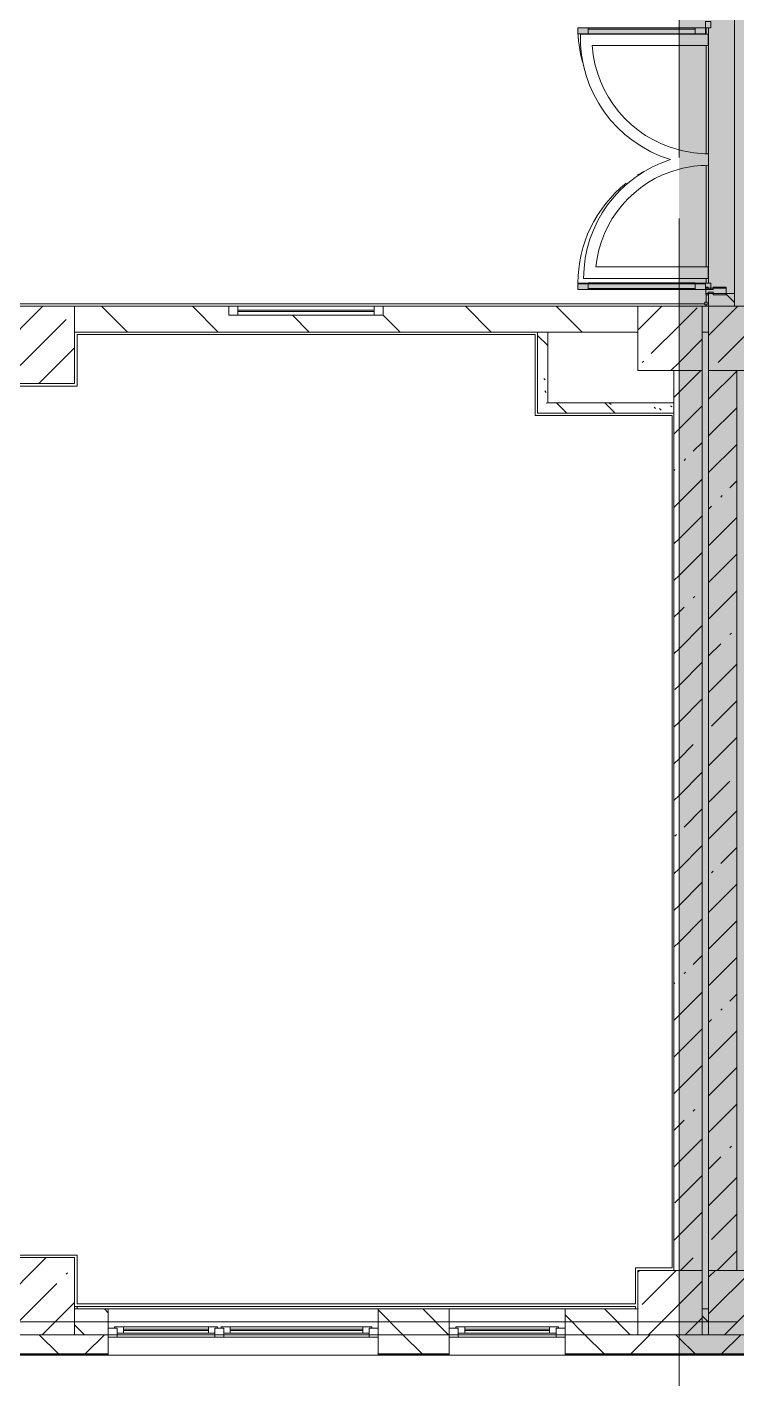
# Model space of a CAD drawing. Header units: millimetres. Extents: x 35355 to 234366, y -8553 to 29000.
# Drawn here: x 140596 to 146116, y -444 to 10073 of the extents above; entities that cross this region are included whole.
import ezdxf

# ---------------------------------------------------------------- set-up
doc = ezdxf.new("R2010")
doc.units = ezdxf.units.MM
doc.linetypes.add('Осевая', pattern=[3175, 635, -476.25, 1587.5, -476.25])
doc.layers.add('A-DETL-GENF-2', color=7, linetype='Continuous', lineweight=9, true_color=0xc0c0c0, transparency=0.4)
for name, color, linetype, lineweight, true_color in [('A-DETL-GENF-3', 7, 'Continuous', 5, 0xaaaaaa), ('A-DETL-GENF-4', 7, 'Continuous', 5, 0xb7b7b7), ('A-DETL-GENF-5', 7, 'Continuous', 5, 0xe2e2e2), ('A-DOOR-3', 7, 'Continuous', 5, 0xaaaaaa), ('A-DOOR-5', 7, 'Continuous', 5, 0xb7b7b7), ('A-FLOR-1', 7, 'Continuous', 5, 0xb7b7b7), ('A-FLOR-2', 7, 'Continuous', 5, 0xaaaaaa), ('A-GLAZ-CWMG-2', 7, 'Continuous', 5, 0x737373), ('A-WALL-3', 7, 'Continuous', 5, 0x737373), ('A-WALL-4', 7, 'Continuous', 9, 0x737373), ('I-WALL-2', 7, 'Continuous', 5, 0x737373), ('I-WALL-4', 7, 'Continuous', 5, 0x787878), ('S-COLS-2', 7, 'Continuous', 5, 0x737373)]:
    doc.layers.add(name, color=color, linetype=linetype, lineweight=lineweight, true_color=true_color)
for name, color, linetype, lineweight in [('A-GLAZ-2', 7, 'Continuous', 5), ('A-WALL', 7, 'Continuous', 9), ('A-WALL-2', 7, 'Continuous', 5), ('I-WALL-3', 7, 'Continuous', 5), ('S-COLS-1', 7, 'Continuous', 5), ('Оси', 7, 'Continuous', 9), ('Оси-2', 7, 'Осевая', 9)]:
    doc.layers.add(name, color=color, linetype=linetype, lineweight=lineweight)
pattern_1 = [(135, (107356.5, 0), (-176.7767, -176.7767), [])]
pattern_2 = [(45, (107356.5, 0), (-353.5534, 353.5534), []), (135, (107356.5, 0), (-353.5534, -353.5534), [])]
pattern_3 = [(45, (107356.5, 0), (-285.123, 285.123), []), (45, (107641.6, 0), (-285.123, 285.123), [504.031, -100.806, 16.764, -84.042])]
pattern_4 = [(45, (-38240, -150), (-285.123, 285.123), []), (45, (-37954.88, -150), (-285.123, 285.123), [504.031, -100.806, 16.764, -84.042])]
pattern_5 = [(45, (-38240, -7650), (-285.123, 285.123), []), (45, (-37954.88, -7650), (-285.123, 285.123), [504.031, -100.806, 16.764, -84.042])]
pattern_6 = [(135, (107356.5, 0), (-377.171, -377.171), [533.4, -88.9, 17.78, -88.9]), (135, (107356.5, 376.94), (-377.171, -377.171), []), (50, (107356.5, 0), (637.6445, -55.7866), [66.675, -733.425]), (355, (107356.5, 0), (-123.349, 668.699), [53.34, -586.74]), (100.451, (107409.6, -4.65), (514.299, 612.908), [56.665, -623.315]), (46.184, (107356.5, 177.8), (948.776, -147.15), [100.012, -1100.137]), (96.636, (107435.6, 165.5), (830.91, 865.997), [84.998, -934.973]), (351.184, (107356.5, 177.8), (830.918, 865.988), [80.01, -880.11]), (21, (107445.4, 133.35), (530.6506, -357.928), [66.675, -733.425]), (326, (107445.4, 133.35), (216.308, 644.658), [53.34, -586.74]), (71.451, (107489.6, 103.5), (746.96, 286.724), [56.665, -623.315]), (37.5, (107356.5, 0), (10.8105, 295.9426), [16.764, -562.864, 16.764, -578.866, -588.962]), (37.5, (107356.5, 0), (10.8105, 295.9426), [-1175.258, 16.764, -572.198]), (7.5, (107356.5, 0), (233.8692, 350.6318), [16.764, -322.834, 16.764, -549.529, -224.472]), (7.5, (107356.5, 0), (233.8692, 350.6318), [-905.891, 16.764, -207.708]), (327.5, (107158.24, 0), (474.5678, -20.0513), [16.764, -205.486, 16.764, -676.656, -920.115]), (327.5, (107158.24, 0), (474.5678, -20.0513), [-915.67, 16.764, -903.351]), (317.5, (107069.34, 0), (518.452, 88.9934), [16.764, -272.161, 16.764, -443.738, -653.415]), (317.5, (107069.34, 0), (518.452, 88.9934), [-749.427, 16.764, -636.651])]
pattern_7 = [(135, (107356.5, 0), (-353.5534, -353.5534), [])]

# ---------------------------------------------------------------- blocks, each defined once
blk = doc.blocks.new('BSC_Колонна _Прямоугольная - 500х500-23286270-3_6_2_птичка')
at = {"layer": 'S-COLS-1'}
h = blk.add_hatch(dxfattribs=at)
h.set_pattern_fill('FP_74', color=256, style=0, pattern_type=2)
h.set_pattern_definition([(45, (-38790, -7650), (-285.123, 285.123), []), (45, (-38504.88, -7650), (-285.123, 285.123), [504.031, -100.806, 16.764, -84.042])])
h.paths.add_polyline_path([(-250, -250), (250, -250), (250, 250), (-250, 250), (-250, 101)])
at = {"layer": 'S-COLS-2'}
for p, q in [((250, 250), (-250, 250)), ((-250, 250), (-250, -250)), ((250, -250), (250, 250)), ((-250, -250), (250, -250))]:
    blk.add_line(p, q, dxfattribs=at)
blk = doc.blocks.new('BSC_Колонна _Прямоугольная - 500х500-V58-3_6_2_птичка')
at = {"layer": 'S-COLS-1'}
h = blk.add_hatch(dxfattribs=at)
h.set_pattern_fill('FP_81', color=256, style=0, pattern_type=2)
h.set_pattern_definition([(45, (-38790, -150), (-285.123, 285.123), []), (45, (-38504.88, -150), (-285.123, 285.123), [504.031, -100.806, 16.764, -84.042])])
h.paths.add_polyline_path([(250, -250), (250, 250), (-250, 250), (-250, -250)])
at = {"layer": 'S-COLS-2'}
for p, q in [((250, 250), (-250, 250)), ((-250, 250), (-250, -250)), ((250, -250), (250, 250)), ((-250, -250), (250, -250))]:
    blk.add_line(p, q, dxfattribs=at)
blk = doc.blocks.new('BSC_Колонна _Прямоугольная - 600х600-V76-3_6_2_птичка')
at = {"layer": 'S-COLS-1'}
h = blk.add_hatch(dxfattribs=at)
h.set_pattern_fill('FP_108', color=256, style=0, pattern_type=2)
h.set_pattern_definition([(45, (-33310, -7600), (-285.123, 285.123), []), (45, (-33024.88, -7600), (-285.123, 285.123), [504.031, -100.806, 16.764, -84.042])])
h.paths.add_polyline_path([(-300, -300), (300, -300), (300, 300), (-300, 300), (-300, 151)])
for p, q in [((300, 300), (-300, 300)), ((-300, 300), (-300, -300)), ((300, -300), (300, 300)), ((-300, -300), (300, -300))]:
    blk.add_line(p, q, dxfattribs=at)
blk = doc.blocks.new('BSC_Колонна _Прямоугольная - 600х600-V77-3_6_2_птичка')
at = {"layer": 'S-COLS-1'}
h = blk.add_hatch(dxfattribs=at)
h.set_pattern_fill('FP_109', color=256, style=0, pattern_type=2)
h.set_pattern_definition([(45, (-33310, -200), (-285.123, 285.123), []), (45, (-33024.88, -200), (-285.123, 285.123), [504.031, -100.806, 16.764, -84.042])])
h.paths.add_polyline_path([(300, -300), (300, 300), (-300, 300), (-300, -300), (252, -300)])
for p, q in [((300, 300), (-300, 300)), ((-300, 300), (-300, -300)), ((300, -300), (300, 300)), ((-300, -300), (300, -300))]:
    blk.add_line(p, q, dxfattribs=at)
blk = doc.blocks.new('120_Окно_СКБ_2Ст - 120_Окно_СКБ_2Ст 2100х2400 _мал створка справа_-22446225-3_6_2_птичка')
at = {"layer": 'A-GLAZ-2'}
for p, q in [((-1050, -127), (-1050, -57)), ((-1050, -57), (-980, -57)), ((1050, -57), (-1050, -57)), ((-980, -57), (-980, -127)), ((150, -87), (-980, -87)), ((-980, -87), (-980, -127)), ((-930, -137), (-930, -87)), ((100, -137), (100, -87)), ((150, -127), (150, -57)), ((150, -57), (220, -57)), ((150, -127), (150, -87)), ((220, -57), (220, -127)), ((980, -87), (220, -87)), ((220, -87), (220, -127)), ((270, -137), (270, -87)), ((930, -137), (930, -87)), ((980, -127), (980, -57)), ((980, -57), (1050, -57)), ((980, -127), (980, -87)), ((1050, -57), (1050, -127)), ((-980, -127), (-1050, -127)), ((-1050, -127), (-1000, -127)), ((-980, -127), (-1000, -127)), ((-1000, -127), (-1000, -137)), ((-1000, -137), (170, -137)), ((170, -137), (-1000, -137)), ((-930, -107), (100, -107)), ((100, -117), (-930, -117)), ((220, -127), (150, -127)), ((170, -127), (150, -127)), ((170, -127), (200, -127)), ((170, -137), (170, -127)), ((220, -127), (200, -127)), ((200, -127), (200, -137)), ((200, -137), (1000, -137)), ((1000, -137), (200, -137)), ((270, -107), (930, -107)), ((930, -117), (270, -117)), ((1050, -127), (980, -127)), ((1000, -127), (980, -127)), ((1000, -127), (1050, -127)), ((1000, -137), (1000, -127))]:
    blk.add_line(p, q, dxfattribs=at)
blk = doc.blocks.new('120_Окно_СКБ_1Ст - 120_Окно_СКБ_1Ст 900х2500_h_-22445987-3_6_2_птичка')
at = {"layer": 'A-GLAZ-2'}
for p, q in [((-450, -127), (-450, -57)), ((-450, -57), (-380, -57)), ((450, -57), (-450, -57)), ((-380, -57), (-380, -127)), ((380, -87), (-380, -87)), ((-380, -87), (-380, -127)), ((-330, -137), (-330, -87)), ((330, -137), (330, -87)), ((380, -127), (380, -57)), ((380, -57), (450, -57)), ((380, -127), (380, -87)), ((450, -57), (450, -127)), ((-380, -127), (-450, -127)), ((-450, -127), (-400, -127)), ((-380, -127), (-400, -127)), ((-400, -127), (-400, -137)), ((-400, -137), (400, -137)), ((400, -137), (-400, -137)), ((-330, -107), (330, -107)), ((330, -117), (-330, -117)), ((450, -127), (380, -127)), ((400, -127), (380, -127)), ((400, -127), (450, -127)), ((400, -137), (400, -127))]:
    blk.add_line(p, q, dxfattribs=at)
blk = doc.blocks.new('BSC_Колонна _Прямоугольная - 500х500-V110-3_6_2_птичка')
at = {"layer": 'S-COLS-1'}
h = blk.add_hatch(dxfattribs=at)
h.set_pattern_fill('FP_135', color=256, style=0, pattern_type=2)
h.set_pattern_definition(pattern_4)
h.paths.add_polyline_path([(-17, -250), (70, -250), (70, 250), (-250, 250), (-250, -250)])
h = blk.add_hatch(dxfattribs=at)
h.set_pattern_fill('FP_135', color=256, style=0, pattern_type=2)
h.set_pattern_definition(pattern_4)
h.paths.add_polyline_path([(93, -250), (250, -250), (250, 250), (70, 250), (70, -250)])
for p, q in [((70, 250), (-250, 250)), ((-250, 250), (-250, -250)), ((-250, -250), (70, -250))]:
    blk.add_line(p, q, dxfattribs=at)
at = {"layer": 'S-COLS-2'}
for p, q in [((250, 250), (70, 250)), ((250, -250), (250, 250)), ((70, -250), (250, -250))]:
    blk.add_line(p, q, dxfattribs=at)
blk = doc.blocks.new('BSC_Колонна _Прямоугольная - 500х500-V111-3_6_2_птичка')
at = {"layer": 'S-COLS-1'}
h = blk.add_hatch(dxfattribs=at)
h.set_pattern_fill('FP_136', color=256, style=0, pattern_type=2)
h.set_pattern_definition(pattern_5)
h.paths.add_polyline_path([(-17, -250), (70, -250), (70, 250), (-250, 250), (-250, -250)])
h = blk.add_hatch(dxfattribs=at)
h.set_pattern_fill('FP_136', color=256, style=0, pattern_type=2)
h.set_pattern_definition(pattern_5)
h.paths.add_polyline_path([(250, -250), (250, 250), (70, 250), (70, -250)])
for p, q in [((70, 250), (-250, 250)), ((-250, 250), (-250, -250)), ((-250, -250), (70, -250))]:
    blk.add_line(p, q, dxfattribs=at)
at = {"layer": 'S-COLS-2'}
for p, q in [((250, 250), (70, 250)), ((250, -250), (250, 250)), ((70, -250), (250, -250))]:
    blk.add_line(p, q, dxfattribs=at)
blk = doc.blocks.new('120_Окно_СКБ_1Ст - 120_Окно_СКБ_1Ст 400х1200 EI30-24228909-3_6_2_птичка')
at = {"layer": 'A-GLAZ-2'}
for p, q in [((-600, 30), (-600, 100)), ((-600, 100), (-530, 100)), ((600, 100), (-600, 100)), ((-530, 30), (-600, 30)), ((-600, 30), (600, 30)), ((-530, 100), (-530, 30)), ((530, 70), (-530, 70)), ((530, 60), (-530, 60)), ((530, 30), (530, 100)), ((530, 100), (600, 100)), ((600, 30), (530, 30)), ((600, 100), (600, 30))]:
    blk.add_line(p, q, dxfattribs=at)
blk = doc.blocks.new('Прямоугольный импост - Импост структурный с накладкой - 160мм Темный-31239214-3_6_2_птичка')
at = {"layer": 'A-GLAZ-CWMG-2'}
for p, q in [((-50, 0), (-50, 17)), ((-50, 17), (0, 17)), ((-40, 0), (-50, 0)), ((-40, -40), (-40, 0)), ((0, 0), (-10, 0)), ((-10, 0), (-10, -40)), ((0, 17), (0, 0)), ((-50, -140), (-50, -40)), ((-50, -40), (-40, -40)), ((-10, -40), (0, -40)), ((0, -40), (0, -140)), ((0, -140), (-50, -140))]:
    blk.add_line(p, q, dxfattribs=at)
blk = doc.blocks.new('Дверь_Витражная_остекление_ - ДВН_ДАО_Главный вход_1800 в свету 5-32258809-3_6_2_птичка')
at = {"layer": 'A-DETL-GENF-5'}
for points in [[(-948, -56), (-948, -20), (-993, -20), (-993, -226), (-948, -226)], [(1043, -20), (998, -20), (998, -226), (1043, -226)], [(-948, -313), (-948, -226), (-993, -226), (-993, -1013), (-948, -1013)], [(1043, -313), (1043, -226), (998, -226), (998, -1013), (1043, -1013)]]:
    blk.add_hatch(color=256, dxfattribs=at).paths.add_polyline_path(points)
at = {"layer": 'A-DETL-GENF-3'}
for p, q in [((-993, -1013), (-993, -226)), ((-993, -226), (-993, -1013)), ((-983, -933), (-983, -226)), ((-948, -1013), (-948, -226)), ((-948, -1013), (-948, -226)), ((989, -933), (989, -226)), ((998, -1013), (998, -226)), ((998, -226), (998, -1013)), ((1033, -933), (1033, -226)), ((1043, -1013), (1043, -226)), ((1043, -1013), (1043, -226)), ((-993, -933), (-948, -933)), ((1043, -933), (998, -933)), ((-993, -1013), (-948, -1013)), ((-993, -1013), (-948, -1013)), ((1043, -1013), (998, -1013)), ((998, -1013), (1043, -1013))]:
    blk.add_line(p, q, dxfattribs=at)
at = {"layer": 'A-DETL-GENF-4'}
for p, q in [((-948, -20), (-993, -20)), ((-993, -226), (-993, -20)), ((-948, -20), (-993, -20)), ((-993, -20), (-993, -226)), ((-993, -100), (-948, -100)), ((-983, -226), (-983, -100)), ((-948, -226), (-948, -20)), ((-948, -226), (-948, -20)), ((989, -226), (989, -100)), ((998, -226), (998, -20)), ((998, -20), (998, -226)), ((1043, -100), (998, -100)), ((1033, -226), (1033, -100)), ((1043, -226), (1043, -20)), ((1043, -226), (1043, -20))]:
    blk.add_line(p, q, dxfattribs=at)
at = {"layer": 'A-DOOR-3'}
for p, q in [((-993, -1013), (-993, -226)), ((993, -1013), (993, -226))]:
    blk.add_line(p, q, dxfattribs=at)
for centre, start, end in [((993, -20), 208.9884, 212.16), ((993, -20), 218.4779, 270), ((-993, -20), 270, 285.599)]:
    blk.add_arc(centre, 993, start, end, dxfattribs=at)
at = {"layer": 'A-DOOR-5'}
for p, q in [((-1043, 20), (-993, 20)), ((-1043, -20), (-1043, 20)), ((-993, 20), (-993, -20)), ((993, 20), (1043, 20)), ((993, -20), (993, 20)), ((1043, 20), (1043, -20)), ((-993, -20), (-1043, -20)), ((-993, -226), (-993, -20)), ((993, -226), (993, -20)), ((1043, -20), (993, -20))]:
    blk.add_line(p, q, dxfattribs=at)
blk = doc.blocks.new('Прямоугольный импост - Импост структурный с накладкой - 160мм Темный-31915521-3_6_2_птичка')
at = {"layer": 'A-GLAZ-CWMG-2'}
for p, q in [((-25, 0), (-25, 17)), ((-25, 17), (25, 17)), ((-15, 0), (-25, 0)), ((-15, -40), (-15, 0)), ((25, 0), (15, 0)), ((15, 0), (15, -40)), ((25, 17), (25, 0)), ((-25, -140), (-25, -40)), ((-25, -40), (-15, -40)), ((15, -40), (25, -40)), ((25, -40), (25, -140)), ((25, -140), (-25, -140))]:
    blk.add_line(p, q, dxfattribs=at)

msp = doc.modelspace()

# ---------------------------------------------------------------- hatches: boundary and pattern name
at = {"layer": 'A-DETL-GENF-2'}
msp.add_hatch(color=256, dxfattribs=at).paths.add_polyline_path([(178205.9, -251.7), (183206.5, -251.7), (183206.5, 3288.3), (191926.5, 3288.3), (191926.5, 27348.3), (149266.5, 27348.3), (149266.5, 23888.3), (145666.6, 23888.3), (145666.6, -251.7), (177273.7, -251.7)])
at = {"layer": 'A-WALL-2'}
h = msp.add_hatch(dxfattribs=at)
h.set_pattern_fill('FP_97', color=256, style=0, pattern_type=2)
h.set_pattern_definition(pattern_1)
h.paths.add_polyline_path([(140966.5, -100), (141226.5, -100), (141226.5, 100), (140966.5, 100), (140966.5, 39.5)])
h.paths.add_polyline_path([(145346.5, -100), (145346.5, 100), (144779.5, 100), (144779.5, -100)])
h.paths.add_polyline_path([(143326.5, -100), (143879.5, -100), (143879.5, 100), (143326.5, 100)])
h.paths.add_polyline_path([(133516.5, -100), (133766.2, -100), (133766.2, 100), (133516.5, 100), (133516.5, -63.8)])
h.paths.add_polyline_path([(128966.5, -100), (129266.5, -100), (129266.5, 100), (128966.5, 100)])
h.paths.add_polyline_path([(132528.9, -100), (132916.5, -100), (132916.5, 100), (132166.5, 100), (132166.5, -100)])
h.paths.add_polyline_path([(137166.2, -100), (137339.3, -100), (137339.3, 100), (137166.2, 100), (137166.2, 55.2)])
h.paths.add_polyline_path([(128066.5, -100), (128066.5, 100), (126716.5, 100), (126716.5, -100), (126935.8, -100)])
h.paths.add_polyline_path([(130066.5, -100), (130066.5, 100), (129866.5, 100), (129866.5, -100)])
h.paths.add_polyline_path([(139054.2, -100), (139466.5, -100), (139466.5, 100), (138239.3, 100), (138239.3, -100)])
h.paths.add_polyline_path([(124139.3, -100), (124616.5, -100), (124616.5, 100), (123866.5, 100), (123866.5, -100)])
h.paths.add_polyline_path([(114817.4, -100), (115016.5, -100), (115016.5, 100), (114186.5, 100), (114186.5, -100)])
h.paths.add_polyline_path([(118466.5, -100), (118466.5, 100), (117716.2, 100), (117716.2, -100)])
h.paths.add_polyline_path([(119366.5, -100), (119516.5, -100), (119516.5, 100), (119366.5, 100)])
h.paths.add_polyline_path([(122966.5, -100), (122966.5, 100), (122216.5, 100), (122216.5, -100)])
h = msp.add_hatch(dxfattribs=at)
h.set_pattern_fill('FP_97', color=256, style=0, pattern_type=2)
h.set_pattern_definition(pattern_1)
h.paths.add_polyline_path([(172612.8, -100), (172766.5, -100), (172766.5, 100), (172516.5, 100), (172516.5, -100)])
h.paths.add_polyline_path([(168966.5, -100), (168966.5, 100), (168766.5, 100), (168766.5, -100), (168884.1, -100)])
h.paths.add_polyline_path([(171066.5, -100), (171616.5, -100), (171616.5, 100), (171066.5, 100)])
h.paths.add_polyline_path([(158366.5, -100), (158366.5, 100), (157616.5, 100), (157616.5, -100)])
h.paths.add_polyline_path([(159766.5, -100), (160016.5, -100), (160016.5, 100), (159766.5, 100), (159766.5, 33.3)])
h.paths.add_polyline_path([(162116.5, -100), (162866.5, -100), (162866.5, 100), (162116.5, 100)])
h.paths.add_polyline_path([(155516.5, -100), (155516.5, 100), (155266.5, 100), (155266.5, -100)])
h.paths.add_polyline_path([(164266.5, -100), (165166.5, -100), (165166.5, 100), (164266.5, 100), (164266.5, -52.2)])
h.paths.add_polyline_path([(149116.5, -100), (149116.5, 100), (148496.5, 100), (148496.5, -100)])
h.paths.add_polyline_path([(151172.6, -100), (151666.5, -100), (151666.5, 100), (150766.5, 100), (150766.5, -100)])
h.paths.add_polyline_path([(145846.5, -100), (145896.5, -100), (145896.5, 100), (145846.5, 100)])
h.paths.add_polyline_path([(150016.5, -100), (150266.5, -100), (150266.5, 100), (150016.5, 100)])
h = msp.add_hatch(dxfattribs=at)
h.set_pattern_fill('FP_99', color=256, style=0, pattern_type=2)
h.set_pattern_definition(pattern_2)
h.paths.add_polyline_path([(141226.5, -250), (141226.5, -100), (140366.5, -100), (140366.5, -250), (140966.5, -250)])
h.paths.add_polyline_path([(145666.6, -250), (145666.6, -100), (144779.5, -100), (144779.5, -250), (145579.5, -250)])
h.paths.add_polyline_path([(143326.5, -250), (143879.5, -250), (143879.5, -100), (143326.5, -100)])
h.paths.add_polyline_path([(136566.2, -250), (137339.3, -250), (137339.3, -100), (136566.2, -100)])
h.paths.add_polyline_path([(129866.5, -250), (130066.5, -250), (130066.5, -100), (128966.5, -100), (128966.5, -250), (129732.4, -250)])
h.paths.add_polyline_path([(132166.5, -250), (133766.2, -250), (133766.2, -100), (132166.5, -100)])
h.paths.add_polyline_path([(138239.3, -250), (139466.5, -250), (139466.5, -100), (138239.3, -100)])
h.paths.add_polyline_path([(128066.5, -250), (128066.5, -100), (126716.5, -100), (126716.5, -250), (126935.8, -250)])
h.paths.add_polyline_path([(124616.5, -250), (124616.5, -100), (123866.5, -100), (123866.5, -250), (124139.3, -250)])
h.paths.add_polyline_path([(122966.5, -250), (122966.5, -100), (122216.5, -100), (122216.5, -250)])
h.paths.add_polyline_path([(120116.5, -250), (120116.5, -100), (119366.5, -100), (119366.5, -250), (119478.3, -250)])
h.paths.add_polyline_path([(115616.2, -250), (115616.2, -100), (114186.5, -100), (114186.5, -250), (114817.4, -250)])
h.paths.add_polyline_path([(118466.5, -250), (118466.5, -100), (117716.2, -100), (117716.2, -250)])
h.paths.add_polyline_path([(108292.1, -250), (111086.5, -250), (111086.5, -100), (107096.5, -100), (107096.5, -250)])
h = msp.add_hatch(dxfattribs=at)
h.set_pattern_fill('FP_99', color=256, style=0, pattern_type=2)
h.set_pattern_definition(pattern_2)
h.paths.add_polyline_path([(163766.5, -250), (163983.6, -250), (163983.6, -100), (163766.5, -100)])
h.paths.add_polyline_path([(154766.5, -250), (155516.5, -250), (155516.5, -100), (154766.5, -100)])
h.paths.add_polyline_path([(162358.8, -250), (162866.5, -250), (162866.5, -100), (162116.5, -100), (162116.5, -250)])
h.paths.add_polyline_path([(157616.5, -250), (158366.5, -250), (158366.5, -100), (157616.5, -100)])
h.paths.add_polyline_path([(159266.5, -250), (160016.5, -250), (160016.5, -100), (159266.5, -100)])
h.paths.add_polyline_path([(150016.5, -250), (151666.5, -250), (151666.5, -100), (150016.5, -100)])
h.paths.add_polyline_path([(145684.4, -250), (146396.5, -250), (146396.5, -100), (145666.6, -100), (145666.9, -250)])
h.paths.add_polyline_path([(149116.5, -250), (149116.5, -100), (148496.5, -100), (148496.5, -250)])
at = {"layer": 'I-WALL-3'}
h = msp.add_hatch(dxfattribs=at)
h.set_pattern_fill('FP_98', color=256, style=0, pattern_type=2)
h.set_pattern_definition(pattern_7)
h.paths.add_polyline_path([(145896.5, 7900), (146096.5, 7900), (146096.5, 8000), (145896.5, 8000)])
h.paths.add_polyline_path([(145896.5, 10130), (146096.5, 10130), (146096.5, 10230), (145896.5, 10230)])
h = msp.add_hatch(dxfattribs=at)
h.set_pattern_fill('FP_98', color=256, style=0, pattern_type=2)
h.set_pattern_definition(pattern_7)
h.paths.add_polyline_path([(137166.2, 7700), (137866.5, 7700), (137866.5, 7900), (137166.2, 7900), (137166.2, 7751.2)])
h.paths.add_polyline_path([(141850.7, 7700), (145346.5, 7700), (145346.5, 7900), (143366.5, 7900), (143366.5, 7830), (142166.5, 7830), (142166.5, 7900), (140966.5, 7900), (140966.5, 7700)])
h = msp.add_hatch(dxfattribs=at)
h.set_pattern_fill('FP_98', color=256, style=0, pattern_type=2)
h.set_pattern_definition(pattern_7)
h.paths.add_polyline_path([(150266.5, 7700), (150266.5, 7900), (149486.5, 7900), (149486.5, 7700)])
h.paths.add_polyline_path([(146852.4, 7700), (146986.5, 7700), (146986.5, 7900), (146396.5, 7900), (146396.5, 7700)])
h.paths.add_polyline_path([(145896.5, 7700), (145896.5, 7900), (145846.5, 7900), (145846.5, 7700)])
h = msp.add_hatch(dxfattribs=at)
h.set_pattern_fill('FP_95', color=256, style=0, pattern_type=2)
h.set_pattern_definition(pattern_3)
h.paths.add_polyline_path([(145666.6, 400), (145666.6, 7400), (145626.5, 7400), (145626.5, 400)])
h = msp.add_hatch(dxfattribs=at)
h.set_pattern_fill('FP_95', color=256, style=0, pattern_type=2)
h.set_pattern_definition(pattern_3)
h.paths.add_polyline_path([(145666.6, 400), (145846.5, 400), (145846.5, 7400), (145666.6, 7400), (145666.6, 809.6)])
h = msp.add_hatch(dxfattribs=at)
h.set_pattern_fill('FP_95', color=256, style=0, pattern_type=2)
h.set_pattern_definition(pattern_3)
h.paths.add_polyline_path([(145896.5, 400), (146116.5, 400), (146116.5, 7400), (145896.5, 7400), (145896.5, 809.6)])
at = {"layer": 'I-WALL-4'}
h = msp.add_hatch(dxfattribs=at)
h.set_pattern_fill('FP_105', color=256, style=0, pattern_type=2)
h.set_pattern_definition(pattern_6)
h.paths.add_polyline_path([(144646.5, 7150), (144646.5, 7700), (144566.5, 7700), (144566.5, 7150)])
h = msp.add_hatch(dxfattribs=at)
h.set_pattern_fill('FP_105', color=256, style=0, pattern_type=2)
h.set_pattern_definition(pattern_6)
h.paths.add_polyline_path([(145626.5, 7070), (145626.5, 7150), (144566.5, 7150), (144566.5, 7070), (145579.5, 7070)])

# ---------------------------------------------------------------- linework, layer by layer
at = {"layer": 'A-FLOR-1'}
for p, q in [((145876, 10065), (145876, 10018)), ((145876.5, 10018), (145876.5, 10065)), ((145893.5, 9928), (145893.5, 10018)), ((145876, 9928), (145876, 9088.1)), ((145876.5, 9088.1), (145876.5, 9928)), ((145896.5, 8997), (145896.5, 9087)), ((145876, 8995.9), (145876, 8207.6)), ((145876.5, 8207.6), (145876.5, 8995.9)), ((145893.5, 8117.6), (145893.5, 8207.6)), ((145876, 8117.6), (145876, 8080)), ((145876.5, 8080), (145876.5, 8117.6)), ((145876, 7991.2), (145876, 7931)), ((145876, 7911), (145876, 7900)), ((145876.5, 7931), (145876.5, 7990.6))]:
    msp.add_line(p, q, dxfattribs=at)
for centre, radius, start, end in [((145893.5, 9992), 905, 255.46254, 270.18994), ((145893.5, 8118), 879, 89.80445, 104.9812)]:
    msp.add_arc(centre, radius, start, end, dxfattribs=at)
at = {"layer": 'A-FLOR-2'}
for p, q in [((145893.5, 10018), (144898.8, 10018)), ((144990.8, 9928), (145893.5, 9928)), ((145893.5, 8207.6), (145019.1, 8207.6)), ((144924.5, 8117.6), (145893.5, 8117.6)), ((140366.5, 7920), (145866, 7920)), ((144546.5, 7680), (140986.5, 7680)), ((140986.5, 7680), (140986.5, 7280)), ((144546.5, 7050), (144546.5, 7680)), ((140986.5, 7280), (140366.5, 7280)), ((145611.5, 7050), (144546.5, 7050)), ((145611.5, 420), (145611.5, 7050)), ((140346.5, 520), (140986.5, 520)), ((140986.5, 520), (140986.5, 140)), ((145326.5, 140), (145326.5, 420)), ((145326.5, 420), (145611.5, 420)), ((140986.5, 140), (145326.5, 140))]:
    msp.add_line(p, q, dxfattribs=at)
for centre, radius, start, end in [((145893.5, 9992), 995, 178.50265, 252.82384), ((145893.5, 9992), 905, 184.05524, 255.46254), ((145893.5, 8118), 969, 107.65196, 180.02266), ((145893.5, 8118), 879, 104.9812, 174.14835)]:
    msp.add_arc(centre, radius, start, end, dxfattribs=at)
at = {"layer": 'A-WALL'}
for p, q in [((144646.5, 7700), (144566.5, 7700)), ((145626.5, 7070), (145626.5, 7150)), ((140966.5, -100), (141226.5, -100)), ((143326.5, -100), (143879.5, -100)), ((144779.5, -100), (145346.5, -100)), ((140366.5, -250), (141226.5, -250)), ((140366.5, -253), (141226.5, -253)), ((143326.5, -250), (143879.5, -250)), ((143326.5, -253), (143879.5, -253)), ((144779.5, -250), (146396.5, -250)), ((144779.5, -253), (146396.5, -253))]:
    msp.add_line(p, q, dxfattribs=at)
at = {"layer": 'A-WALL-2'}
for p, q in [((141226.5, 100), (140966.5, 100)), ((141226.5, -258), (141226.5, 100)), ((143879.5, 100), (143326.5, 100)), ((143326.5, 100), (143326.5, -258)), ((143879.5, -258), (143879.5, 100)), ((145346.5, 100), (144779.5, 100)), ((144779.5, 100), (144779.5, -258)), ((141226.5, -100), (143326.5, -100)), ((143879.5, -100), (144779.5, -100)), ((143879.5, -258), (136566.2, -258)), ((157616.5, -258), (143879.5, -258))]:
    msp.add_line(p, q, dxfattribs=at)
at = {"layer": 'A-WALL-3'}
for p, q in [((145886, 7931), (145866, 7931)), ((145866, 7931), (145866, 7911)), ((145866, 7911), (145886, 7911)), ((145886, 7911), (145886, 7931)), ((145896.5, 100), (145846.5, 100))]:
    msp.add_line(p, q, dxfattribs=at)
at = {"layer": 'A-WALL-4'}
msp.add_line((145896.5, -100), (145846.5, -100), dxfattribs=at)
at = {"layer": 'I-WALL-2'}
for p, q in [((146096.5, 10230), (146096.5, 7900)), ((145896.5, 9087), (145896.5, 10065)), ((145896.5, 8080), (145896.5, 8997)), ((146096.5, 8000), (145896.5, 8000)), ((145896.5, 8000), (145896.5, 7900)), ((145896.5, 7900), (145846.5, 7900)), ((145846.5, 7700), (145896.5, 7700)), ((145846.5, 400), (145846.5, 7400)), ((145896.5, 7400), (145896.5, 400)), ((146116.5, 400), (146116.5, 7400))]:
    msp.add_line(p, q, dxfattribs=at)
at = {"layer": 'I-WALL-3'}
for p, q in [((142166.5, 7900), (140966.5, 7900)), ((145346.5, 7900), (143366.5, 7900)), ((140966.5, 7700), (144566.5, 7700)), ((144566.5, 7700), (144566.5, 7070)), ((144646.5, 7150), (144646.5, 7700)), ((144646.5, 7700), (145346.5, 7700)), ((145626.5, 7400), (145626.5, 7150)), ((144566.5, 7070), (145626.5, 7070)), ((145626.5, 7150), (144646.5, 7150)), ((145626.5, 7070), (145626.5, 400)), ((140966.5, 120), (145326.5, 120)), ((140986.5, 100), (140986.5, 120)), ((145326.5, 120), (145326.5, 100)), ((143326.5, 100), (141226.5, 100)), ((144779.5, 100), (143879.5, 100))]:
    msp.add_line(p, q, dxfattribs=at)
at = {"layer": 'Оси'}
for p, q in [((145666.5, -4552.8), (145666.5, 7947.2)), ((133616.5, 0), (146116.5, 0))]:
    msp.add_line(p, q, dxfattribs=at)
at = {"layer": 'Оси-2'}
msp.add_line((145666.5, 7947.2), (145666.5, 11277.7), dxfattribs=at)

# ---------------------------------------------------------------- block references
at = {"layer": 'A-DOOR-5', "rotation": 269.9999999999999}
msp.add_blockref('Дверь_Витражная_остекление_ - ДВН_ДАО_Главный вход_1800 в свету 5-32258809-3_6_2_птичка', (145892.5, 9072.5), dxfattribs=at)
at = {"layer": 'A-GLAZ-2'}
msp.add_blockref('120_Окно_СКБ_1Ст - 120_Окно_СКБ_1Ст 400х1200 EI30-24228909-3_6_2_птичка', (142766.5, 7800), dxfattribs=at)
at = {"layer": 'A-GLAZ-2', "rotation": 180}
for name, p in [('120_Окно_СКБ_2Ст - 120_Окно_СКБ_2Ст 2100х2400 _мал створка справа_-22446225-3_6_2_птичка', (142276.5, -175)), ('120_Окно_СКБ_1Ст - 120_Окно_СКБ_1Ст 900х2500_h_-22445987-3_6_2_птичка', (144329.5, -175))]:
    msp.add_blockref(name, p, dxfattribs=at)
at = {"layer": 'A-GLAZ-CWMG-2', "extrusion": (0, 0, -1), "rotation": 270.0000000000001}
for name, p in [('Прямоугольный импост - Импост структурный с накладкой - 160мм Темный-31239214-3_6_2_птичка', (-145892.5, 8000)), ('Прямоугольный импост - Импост структурный с накладкой - 160мм Темный-31915521-3_6_2_птичка', (-145892.5, 8015))]:
    msp.add_blockref(name, p, dxfattribs=at)
at = {"layer": 'S-COLS-1'}
for name, p in [('BSC_Колонна _Прямоугольная - 600х600-V76-3_6_2_птичка', (140666.5, 7600)), ('BSC_Колонна _Прямоугольная - 600х600-V77-3_6_2_птичка', (140666.5, 200))]:
    msp.add_blockref(name, p, dxfattribs=at)
at = {"layer": 'S-COLS-2'}
for name, p in [('BSC_Колонна _Прямоугольная - 500х500-V111-3_6_2_птичка', (145596.5, 7650)), ('BSC_Колонна _Прямоугольная - 500х500-23286270-3_6_2_птичка', (146146.5, 7650)), ('BSC_Колонна _Прямоугольная - 500х500-V110-3_6_2_птичка', (145596.5, 150)), ('BSC_Колонна _Прямоугольная - 500х500-V58-3_6_2_птичка', (146146.5, 150))]:
    msp.add_blockref(name, p, dxfattribs=at)

doc.saveas('drawing.dxf')
